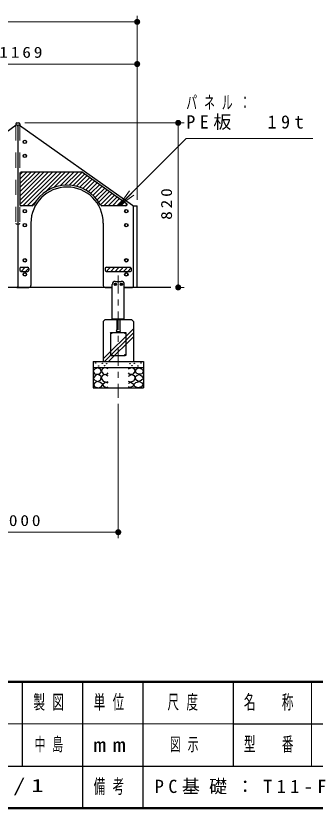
# Model space of a CAD drawing. Units: millimetres on the paper, scale 1:30. Extents: x -385 to 0, y -5 to 267.
# Drawn here: x -223.6 to -173.9, y 0 to 131.6 of the extents above; entities that cross this region are included whole.
import ezdxf

# ---------------------------------------------------------------- set-up
doc = ezdxf.new("R2010")
doc.units = ezdxf.units.MM
doc.linetypes.add('USER1', pattern=[4.5, 2.5, -2])
doc.linetypes.add('USER2', pattern=[6, 3, -1, 1, -1])
doc.layers.add('1_30', color=7, linetype='Continuous', lineweight=25)
doc.layers.add('LY_3', color=7, linetype='Continuous', lineweight=13)
doc.layers.add('LY_4', color=7, linetype='Continuous')
doc.styles.add('ＭＳ ゴシック', font='')
doc.styles.get('ＭＳ ゴシック').set_extended_font_data('MS Gothic')

# ---------------------------------------------------------------- blocks, each defined once
blk = doc.blocks.new('filled_dot')
at = {"color": 0, "linetype": 'Continuous', "lineweight": -2, "const_width": 1.25}
blk.add_lwpolyline([(-0.625, 0, 1), (0.625, 0, 1)], format="xyb", close=True, dxfattribs=at)

msp = doc.modelspace()

# ---------------------------------------------------------------- linework, layer by layer
at = {"layer": '1_30', "lineweight": 13}
for p, q in [((-203.43, 124.609), (-203.43, 131.609)), ((-295.194, 130.609), (-203.43, 130.609)), ((-203.43, 101.056), (-203.43, 124.609)), ((-242.397, 123.609), (-203.43, 123.609)), ((-222.08, 113.836), (-195.624, 113.836)), ((-196.624, 113.836), (-196.624, 86.503)), ((-206.454, 100.056), (-204.686, 102.531)), ((-206.454, 100.056), (-204.332, 102.177)), ((-203.979, 101.823), (-206.454, 100.056)), ((-196.831, 86.503), (-195.624, 86.503)), ((-209.064, 74.632), (-204.064, 79.632)), ((-208.866, 74.17), (-204.064, 78.972)), ((-208.206, 74.17), (-204.064, 78.312)), ((-206.564, 67.179), (-206.564, 44.836)), ((-206.564, 45.836), (-239.897, 45.836))]:
    msp.add_line(p, q, dxfattribs=at)
at = {"layer": '1_30', "color": 4}
for p, q in [((-223.493, 113.423), (-242.256, 100.155)), ((-223.23, 113.287), (-223.23, 86.669)), ((-222.967, 113.423), (-204.204, 100.155)), ((-222.897, 105.453), (-222.897, 100.272)), ((-212.649, 105.669), (-222.68, 105.669)), ((-212.524, 105.63), (-205.197, 100.449)), ((-220.832, 100.056), (-222.68, 100.056)), ((-205.323, 100.056), (-209.295, 100.056)), ((-204.064, 86.669), (-204.064, 100.056)), ((-203.43, 86.503), (-203.43, 100.056)), ((-221.064, 97.169), (-221.064, 86.836)), ((-209.064, 97.169), (-209.064, 86.836)), ((-222.897, 89.619), (-222.897, 89.386)), ((-222.68, 89.836), (-221.614, 89.836)), ((-221.397, 89.619), (-221.397, 89.386)), ((-208.73, 89.619), (-208.73, 89.386)), ((-208.514, 89.836), (-204.614, 89.836)), ((-204.397, 89.336), (-204.397, 89.619)), ((-222.68, 89.169), (-221.614, 89.169)), ((-208.514, 89.169), (-204.564, 89.169)), ((-223.397, 86.503), (-238.897, 86.503)), ((-223.064, 86.503), (-221.397, 86.503)), ((-208.73, 86.503), (-207.564, 86.503)), ((-205.564, 86.503), (-204.23, 86.503))]:
    msp.add_line(p, q, dxfattribs=at)
at = {"layer": '1_30', "color": 2}
for p, q in [((-223.547, 113.669), (-223.547, 113.385)), ((-223.38, 113.836), (-223.08, 113.836)), ((-222.914, 113.669), (-222.914, 113.385)), ((-207.564, 81.17), (-207.564, 87.003)), ((-207.564, 81.17), (-207.564, 87.003)), ((-207.064, 87.503), (-206.064, 87.503)), ((-207.064, 87.503), (-206.064, 87.503)), ((-205.564, 81.17), (-205.564, 87.003)), ((-205.564, 81.17), (-205.564, 87.003)), ((-207.564, 81.17), (-205.564, 81.17)), ((-207.564, 81.17), (-205.564, 81.17))]:
    msp.add_line(p, q, dxfattribs=at)
at = {"layer": '1_30', "color": 2, "linetype": 'USER1', "lineweight": 13}
for p, q in [((-223.547, 113.385), (-223.547, 97.169)), ((-222.914, 113.385), (-222.914, 97.169)), ((-223.38, 97.003), (-223.08, 97.003)), ((-207.564, 81.276), (-205.564, 81.276)), ((-207.564, 81.276), (-205.564, 81.276))]:
    msp.add_line(p, q, dxfattribs=at)
at = {"layer": '1_30', "color": 2, "lineweight": 13}
for p, q in [((-222.897, 100.958), (-218.185, 105.669)), ((-222.897, 101.665), (-218.893, 105.669)), ((-222.897, 102.372), (-219.6, 105.669)), ((-222.897, 103.079), (-220.307, 105.669)), ((-222.897, 103.786), (-221.014, 105.669)), ((-222.897, 104.494), (-221.721, 105.669)), ((-222.897, 105.201), (-222.428, 105.669)), ((-222.896, 100.252), (-217.478, 105.669)), ((-222.385, 100.056), (-216.771, 105.669)), ((-221.678, 100.056), (-216.064, 105.669)), ((-218.609, 102.417), (-215.357, 105.669)), ((-217.181, 103.138), (-214.65, 105.669)), ((-216.215, 103.397), (-213.943, 105.669)), ((-215.412, 103.493), (-213.236, 105.669)), ((-214.705, 103.493), (-212.552, 105.646)), ((-214.067, 103.424), (-212.136, 105.355)), ((-213.482, 103.302), (-211.721, 105.062)), ((-212.94, 103.136), (-211.307, 104.77)), ((-212.437, 102.933), (-210.893, 104.477)), ((-211.968, 102.695), (-210.479, 104.184)), ((-211.53, 102.425), (-210.065, 103.891)), ((-211.122, 102.127), (-209.65, 103.598)), ((-210.742, 101.799), (-209.236, 103.305)), ((-210.39, 101.444), (-208.822, 103.012)), ((-210.066, 101.061), (-208.408, 102.719)), ((-209.771, 100.649), (-207.994, 102.426)), ((-209.506, 100.207), (-207.579, 102.133)), ((-208.95, 100.056), (-207.165, 101.841)), ((-208.243, 100.056), (-206.751, 101.548)), ((-220.971, 100.056), (-220.311, 100.715)), ((-207.536, 100.056), (-206.337, 101.255)), ((-206.829, 100.056), (-205.922, 100.962)), ((-206.122, 100.056), (-205.508, 100.669)), ((-205.414, 100.056), (-205.12, 100.35)), ((-222.895, 89.646), (-222.707, 89.835)), ((-222.665, 89.169), (-221.998, 89.836)), ((-221.957, 89.169), (-221.417, 89.71)), ((-208.723, 89.676), (-208.571, 89.829)), ((-208.522, 89.17), (-208.112, 89.58)), ((-208.112, 89.58), (-207.856, 89.836)), ((-207.815, 89.169), (-207.2, 89.785)), ((-207.2, 89.785), (-207.149, 89.836)), ((-207.108, 89.169), (-206.526, 89.752)), ((-206.526, 89.752), (-206.442, 89.836)), ((-206.401, 89.169), (-205.967, 89.603)), ((-205.967, 89.603), (-205.734, 89.836)), ((-205.489, 89.375), (-205.027, 89.836)), ((-204.987, 89.169), (-204.427, 89.73)), ((-205.694, 89.169), (-205.489, 89.375))]:
    msp.add_line(p, q, dxfattribs=at)
at = {"layer": '1_30'}
for p, q in [((-204.064, 100.056), (-203.43, 100.056)), ((-207.564, 86.503), (-238.897, 86.503)), ((-223.397, 86.503), (-223.064, 86.503)), ((-197.831, 86.503), (-205.564, 86.503)), ((-197.831, 86.503), (-204.23, 86.503)), ((-209.064, 80.836), (-209.064, 74.169)), ((-208.73, 81.169), (-209.063, 80.836)), ((-208.73, 81.169), (-204.397, 81.169)), ((-206.814, 81.169), (-206.814, 79.505)), ((-206.314, 81.169), (-206.314, 79.501)), ((-204.397, 81.17), (-204.063, 80.836)), ((-204.064, 80.836), (-204.064, 74.169)), ((-207.73, 79.036), (-205.397, 79.036)), ((-206.814, 79.503), (-206.897, 79.17)), ((-206.897, 79.169), (-206.23, 79.169)), ((-206.314, 79.503), (-206.231, 79.169)), ((-207.83, 78.936), (-207.83, 75.269)), ((-205.297, 78.936), (-205.297, 75.269)), ((-207.73, 75.169), (-205.397, 75.169)), ((-210.73, 74.169), (-202.397, 74.169)), ((-210.73, 74.169), (-210.73, 69.836)), ((-202.397, 74.169), (-202.397, 69.836)), ((-210.73, 73.169), (-202.397, 73.169)), ((-210.73, 69.836), (-202.397, 69.836))]:
    msp.add_line(p, q, dxfattribs=at)
at = {"layer": '1_30', "color": 2, "linetype": 'USER2', "lineweight": 13}
msp.add_line((-206.564, 88.473), (-206.564, 68.179), dxfattribs=at)
at = {"layer": '1_30', "color": 4, "lineweight": 13}
for p, q in [((-207.141, 87.003), (-207.102, 87.069)), ((-207.102, 86.936), (-207.141, 87.003)), ((-207.102, 87.069), (-207.025, 87.069)), ((-207.025, 86.936), (-207.102, 86.936)), ((-207.025, 87.069), (-206.987, 87.003)), ((-206.987, 87.003), (-207.025, 86.936)), ((-206.141, 87.003), (-206.102, 87.069)), ((-206.102, 86.936), (-206.141, 87.003)), ((-206.102, 87.069), (-206.025, 87.069)), ((-206.025, 86.936), (-206.102, 86.936)), ((-206.025, 87.069), (-205.987, 87.003)), ((-205.987, 87.003), (-206.025, 86.936))]:
    msp.add_line(p, q, dxfattribs=at)
at = {"layer": '1_30', "lineweight": 13}
msp.add_lwpolyline([(-206.454, 100.056), (-195.288, 111.222), (-174.288, 111.222)], dxfattribs=at)
at = {"layer": '1_30'}
for points in [[(-209.982, 73.15), (-210.404, 72.949), (-210.721, 72.632), (-210.521, 72.167), (-210.035, 72.072), (-209.57, 72.178), (-209.401, 72.569), (-209.528, 72.907)], [(-203.145, 73.15), (-202.723, 72.949), (-202.406, 72.632), (-202.607, 72.167), (-203.092, 72.072), (-203.557, 72.178), (-203.726, 72.569), (-203.599, 72.907)], [(-210.066, 72.051), (-210.426, 71.819), (-210.721, 71.365), (-210.383, 71.058), (-209.94, 70.847), (-209.475, 71.143), (-209.422, 71.703), (-209.694, 71.944)], [(-203.061, 72.051), (-202.702, 71.819), (-202.406, 71.365), (-202.744, 71.058), (-203.187, 70.847), (-203.652, 71.143), (-203.705, 71.703), (-203.433, 71.944)], [(-210.094, 70.853), (-210.473, 70.641), (-210.698, 70.359), (-210.429, 69.981), (-209.801, 69.846), (-209.323, 70.059), (-209.141, 70.396), (-209.501, 70.699)], [(-203.033, 70.853), (-202.654, 70.641), (-202.429, 70.359), (-202.698, 69.981), (-203.326, 69.846), (-203.804, 70.059), (-203.986, 70.396), (-203.626, 70.699)]]:
    msp.add_lwpolyline(points, close=True, dxfattribs=at)
for points in [[(-208.25, 72.959), (-208.82, 73.171), (-209.179, 72.991), (-209.39, 72.59), (-209, 72.083), (-208.482, 72.041), (-208.25, 72.305)], [(-204.877, 72.959), (-204.307, 73.171), (-203.948, 72.991), (-203.737, 72.59), (-204.127, 72.083), (-204.645, 72.041), (-204.877, 72.305)], [(-208.26, 71.755), (-208.767, 72.019), (-209.19, 71.85), (-209.39, 71.417), (-209.095, 70.9), (-208.588, 70.742), (-208.26, 70.879)], [(-204.867, 71.755), (-204.36, 72.019), (-203.937, 71.85), (-203.737, 71.417), (-204.032, 70.9), (-204.539, 70.742), (-204.867, 70.879)], [(-208.25, 70.604), (-208.693, 70.742), (-209.126, 70.372), (-209.01, 70.108), (-208.524, 69.865), (-208.25, 69.971)], [(-204.877, 70.604), (-204.434, 70.742), (-204.001, 70.372), (-204.117, 70.108), (-204.603, 69.865), (-204.877, 69.971)]]:
    msp.add_lwpolyline(points, dxfattribs=at)
at = {"layer": '1_30', "color": 232}
for centre in [(-222.064, 110.669), (-222.064, 108.336), (-222.064, 99.169), (-205.23, 99.169), (-222.064, 96.836), (-205.23, 96.836), (-222.064, 91.003), (-205.23, 91.003), (-222.064, 88.669), (-205.23, 88.669)]:
    msp.add_circle(centre, 0.283, dxfattribs=at)
at = {"layer": '1_30', "color": 232, "lineweight": 13}
for centre in [(-222.064, 110.669), (-222.064, 108.336), (-222.064, 99.169), (-205.23, 99.169), (-222.064, 96.836), (-205.23, 96.836), (-222.064, 91.003), (-205.23, 91.003), (-222.064, 88.669), (-205.23, 88.669)]:
    msp.add_circle(centre, 0.217, dxfattribs=at)
at = {"layer": '1_30'}
for centre, radius in [((-207.064, 87.003), 0.208), ((-206.064, 87.003), 0.208), ((-207.73, 78.936), 0.1), ((-205.397, 78.936), 0.1), ((-207.73, 75.269), 0.1), ((-205.397, 75.269), 0.1), ((-210.337, 73.93), 0.0333), ((-209.212, 73.892), 0.0333), ((-208.5, 73.817), 0.0333), ((-204.627, 73.817), 0.0333), ((-203.915, 73.892), 0.0333), ((-202.79, 73.93), 0.0333), ((-209.812, 73.442), 0.0333), ((-208.837, 73.48), 0.0333), ((-204.29, 73.48), 0.0333), ((-203.315, 73.442), 0.0333)]:
    msp.add_circle(centre, radius, dxfattribs=at)
at = {"layer": '1_30', "color": 3}
for centre in [(-207.064, 87.003), (-206.064, 87.003)]:
    msp.add_circle(centre, 0.175, dxfattribs=at)
at = {"layer": '1_30', "color": 4}
for centre in [(-207.064, 87.003), (-206.064, 87.003)]:
    msp.add_circle(centre, 0.158, dxfattribs=at)
at = {"layer": '1_30', "color": 4, "lineweight": 13}
for centre, radius in [((-207.064, 87.003), 0.136), ((-207.064, 87.003), 0.077), ((-206.064, 87.003), 0.136), ((-206.064, 87.003), 0.077)]:
    msp.add_circle(centre, radius, dxfattribs=at)
at = {"layer": '1_30', "color": 2}
for centre in [(-207.064, 87.003), (-207.064, 87.003), (-206.064, 87.003), (-206.064, 87.003)]:
    msp.add_circle(centre, 0.133, dxfattribs=at)
for centre, radius, start, end in [((-223.38, 113.669), 0.167, 90, 180), ((-223.08, 113.669), 0.167, 0, 90), ((-207.064, 87.003), 0.5, 90, 180), ((-207.064, 87.003), 0.5, 90, 180), ((-206.064, 87.003), 0.5, 0, 90), ((-206.064, 87.003), 0.5, 0, 90)]:
    msp.add_arc(centre, radius, start, end, dxfattribs=at)
at = {"layer": '1_30', "color": 4}
for centre, radius, start, end in [((-223.397, 113.287), 0.167, 0, 125.26439), ((-223.064, 113.287), 0.167, 54.73561, 180), ((-222.68, 105.453), 0.217, 90, 180), ((-212.649, 105.453), 0.217, 54.73561, 90), ((-215.064, 97.169), 6, 0, 180), ((-215.064, 97.169), 6.333, 28.27618, 151.72382), ((-222.68, 100.272), 0.217, 180, 270), ((-220.832, 100.272), 0.217, 270, 331.72382), ((-209.295, 100.272), 0.217, 208.27618, 270), ((-205.323, 100.272), 0.217, 270, 54.73561), ((-204.397, 99.883), 0.333, 0, 54.73561), ((-222.68, 89.619), 0.217, 90, 180), ((-221.614, 89.619), 0.217, 0, 90), ((-208.514, 89.619), 0.217, 90, 180), ((-204.614, 89.619), 0.217, 0, 90), ((-222.68, 89.386), 0.217, 180, 270), ((-221.614, 89.386), 0.217, 270, 0), ((-208.514, 89.386), 0.217, 180, 270), ((-204.564, 89.336), 0.167, 270, 0), ((-223.397, 86.669), 0.167, 270, 0), ((-223.064, 86.669), 0.167, 180, 270), ((-221.397, 86.836), 0.333, 270, 0), ((-208.73, 86.836), 0.333, 180, 270), ((-204.23, 86.669), 0.167, 270, 0)]:
    msp.add_arc(centre, radius, start, end, dxfattribs=at)
at = {"layer": '1_30', "color": 2, "linetype": 'USER1', "lineweight": 13}
for centre, start, end in [((-223.38, 97.169), 180, 270), ((-223.08, 97.169), 270, 0)]:
    msp.add_arc(centre, 0.167, start, end, dxfattribs=at)
at = {"layer": 'LY_3', "lineweight": 50}
for p, q in [((-385, 21), (0, 21)), ((-385, 0), (0, 0))]:
    msp.add_line(p, q, dxfattribs=at)
at = {"layer": 'LY_3', "color": 211, "lineweight": 25}
for p, q in [((-222.5, 21), (-222.5, 7)), ((-212.5, 21), (-212.5, 0)), ((-202.5, 21), (-202.5, 7)), ((-187.5, 21), (-187.5, 7)), ((-187.5, 14), (-70, 14)), ((-242.5, 7), (0, 7))]:
    msp.add_line(p, q, dxfattribs=at)
at = {"layer": 'LY_3'}
for p, q in [((-174.5, 21), (-174.5, 7)), ((-242.5, 14), (-187.5, 14))]:
    msp.add_line(p, q, dxfattribs=at)
at = {"layer": 'LY_3', "lineweight": 25}
msp.add_line((-202.5, 7), (-202.5, 0), dxfattribs=at)

# ---------------------------------------------------------------- block references
at = {"layer": '1_30', "lineweight": 13, "xscale": 0.4, "yscale": 0.4}
for p, rotation in [((-203.43, 130.609), 180), ((-203.43, 123.609), 180), ((-196.624, 113.836), 270), ((-196.624, 86.503), 90), ((-206.564, 45.836), 180)]:
    msp.add_blockref('filled_dot', p, dxfattribs=dict(at, rotation=rotation))

# ---------------------------------------------------------------- texts
at = {"layer": '1_30', "style": 'ＭＳ ゴシック'}
for s, insert, char_height, attachment_point in [('\\T1.33;\\W1.15;1169', (-222.492, 124.609), 1.833, 8), ('\\T1.64;\\W0.6;パネル：', (-195.288, 117.172), 2.199, 4), ('\\T1.5;PE板\u300019t', (-195.288, 113.872), 2.199, 4), ('\\T1.33;\\W1.15;1000', (-222.809, 46.836), 1.833, 8)]:
    msp.add_mtext(s, dxfattribs=dict(at, insert=insert, char_height=char_height, attachment_point=attachment_point))
at = {"layer": '1_30', "insert": (-197.624, 100.585), "char_height": 1.833, "attachment_point": 8, "rotation": 90, "style": 'ＭＳ ゴシック'}
msp.add_mtext('\\T1.33;\\W1.15;820', dxfattribs=at)
at = {"layer": 'LY_3', "color": 4, "char_height": 2.346, "attachment_point": 5, "style": 'ＭＳ ゴシック'}
for s, insert in [('\\T1.64;\\W0.6;製図', (-217.5, 17.5)), ('\\T1.64;\\W0.6;単位', (-207.5, 17.5)), ('\\T1.64;\\W0.6;尺度', (-195.25, 17.5)), ('\\T1.64;\\W0.6;名\u3000称', (-181, 17.5)), ('\\T1.64;\\W0.6;型\u3000番', (-181, 10.5)), ('\\T1.5;\\W1.35;mm', (-207.5, 10.5)), ('\\T1.64;\\W0.6;備考', (-207.5, 3.5))]:
    msp.add_mtext(s, dxfattribs=dict(at, insert=insert))
at = {"layer": 'LY_4', "char_height": 2.199, "style": 'ＭＳ ゴシック'}
for s, insert, attachment_point in [('\\T1.64;\\W0.6;中島', (-217.5, 10.5), 5), ('\\T1.64;\\W0.6;図示', (-198, 10.5), 4), ('\\T1.5;\\W1.35;1/1', (-222.5, 3.5), 5), ('\\T1.5;PC基礎：T11-F', (-200.5, 3.5), 4)]:
    msp.add_mtext(s, dxfattribs=dict(at, insert=insert, attachment_point=attachment_point))

doc.saveas('drawing.dxf')
